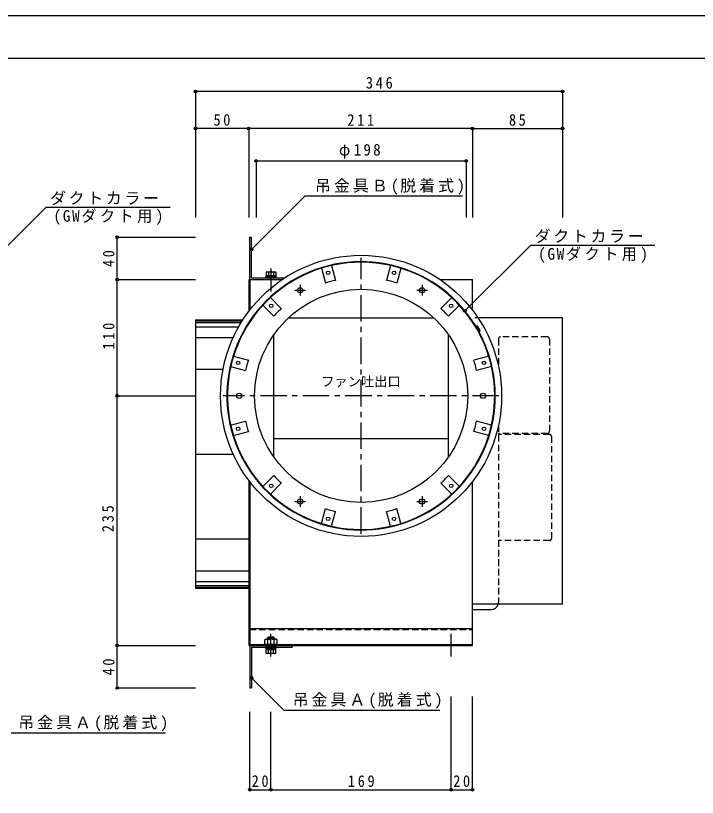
# Model space of a CAD drawing. Units: millimetres, scale not verified. Extents: x -2083 to 2037, y -682 to 723.
# Drawn here: x -1372 to -729, y -14 to 723 of the extents above; entities that cross this region are included whole.
import ezdxf
from ezdxf.enums import TextEntityAlignment as Align

# ---------------------------------------------------------------- set-up
doc = ezdxf.new("R2010")
doc.units = ezdxf.units.MM
doc.header["$LTSCALE"] = 5
doc.header["$PDMODE"] = 32
doc.header["$PDSIZE"] = 2.5
doc.linetypes.add('CHAIN1', pattern=[8, 5, -1, 1, -1])
doc.linetypes.add('DASHED1', pattern=[1.8, 1.2, -0.6])
doc.layers.add('0-0', color=4, linetype='Continuous')
doc.layers.add('F-0', color=2, linetype='Continuous')
doc.styles.add('ＭＳ ゴシック', font='')
doc.styles.get('ＭＳ ゴシック').set_extended_font_data('MS Gothic')

msp = doc.modelspace()

# ---------------------------------------------------------------- linework, layer by layer
at = {"layer": '0-0'}
for p, q in [((-856.005, 651.871), (-1202.005, 651.871)), ((-1202.005, 651.871), (-1202.005, 532.93)), ((-856.005, 651.871), (-856.005, 532.93)), ((-856.005, 651.871), (-856.005, 532.93)), ((-856.005, 651.871), (-856.005, 532.93)), ((-1152.005, 616.929), (-1202.005, 616.929)), ((-1202.005, 616.929), (-1202.005, 532.93)), ((-941.005, 616.929), (-1152.005, 616.929)), ((-1152.005, 616.929), (-1152.005, 532.93)), ((-941.005, 616.929), (-941.005, 532.93)), ((-941.005, 616.929), (-856.005, 616.929)), ((-941.005, 616.929), (-941.005, 532.93)), ((-856.005, 616.929), (-856.005, 532.93)), ((-1145.005, 586.29), (-947.005, 586.29)), ((-1145.005, 586.29), (-1145.005, 532.93)), ((-947.005, 586.29), (-947.005, 532.93)), ((-1149.405, 502.928), (-1098.86, 553.473)), ((-1098.86, 553.473), (-950.493, 553.473)), ((-1404.995, 480.783), (-1342.941, 542.838)), ((-1342.941, 542.838), (-1226.044, 542.838)), ((-1275.879, 474.461), (-1275.879, 514.461)), ((-1275.879, 514.461), (-1202.062, 514.461)), ((-948.119, 444.995), (-886.064, 507.05)), ((-886.064, 507.05), (-769.167, 507.05)), ((-1073.787, 487.869), (-1070.005, 473.754)), ((-1018.224, 487.869), (-1022.006, 473.754)), ((-1135.005, 481.861), (-1135.624, 481.503)), ((-1135.624, 481.503), (-1135.624, 478.361)), ((-1135.005, 481.861), (-1127.005, 481.861)), ((-1133.315, 481.503), (-1133.315, 478.361)), ((-1128.696, 481.503), (-1128.696, 478.361)), ((-1127.005, 481.861), (-1126.387, 481.503)), ((-1126.387, 481.503), (-1126.387, 478.361)), ((-1083.446, 485.28), (-1079.664, 471.166)), ((-1008.565, 485.28), (-1012.346, 471.166)), ((-1275.879, 364.868), (-1275.879, 474.461)), ((-1275.879, 474.461), (-1202.062, 474.461)), ((-1126.005, 477.061), (-1136.005, 477.061)), ((-1136.005, 477.061), (-1136.005, 476.061)), ((-1136.005, 476.061), (-1126.005, 476.061)), ((-1135.624, 478.361), (-1126.387, 478.361)), ((-1135.605, 478.361), (-1126.405, 478.361)), ((-1135.605, 478.361), (-1135.605, 477.061)), ((-1135.605, 477.061), (-1126.405, 477.061)), ((-1131.031, 478.361), (-1131.38, 477.061)), ((-1131.005, 477.561), (-1131.005, 477.561)), ((-1130.631, 478.361), (-1130.98, 477.061)), ((-1129.755, 477.561), (-1129.755, 477.561)), ((-1126.405, 478.361), (-1126.405, 477.061)), ((-1126.005, 476.061), (-1126.005, 477.061)), ((-1131.565, 457.499), (-1121.233, 447.166)), ((-960.445, 457.499), (-970.778, 447.166)), ((-1138.636, 450.428), (-1128.304, 440.095)), ((-953.374, 450.428), (-963.707, 440.095)), ((-1166.418, 402.309), (-1152.304, 398.527)), ((-925.593, 402.309), (-939.707, 398.527)), ((-1169.006, 392.649), (-1154.892, 388.867)), ((-923.005, 392.649), (-937.119, 388.867)), ((-1275.879, 129.461), (-1275.879, 364.868)), ((-1275.879, 364.868), (-1202.062, 364.868)), ((-1169.006, 337.086), (-1154.892, 340.868)), ((-923.005, 337.086), (-937.119, 340.868)), ((-1166.418, 327.427), (-1152.304, 331.209)), ((-925.593, 327.427), (-939.707, 331.209)), ((-1138.636, 279.308), (-1128.304, 289.64)), ((-953.374, 279.308), (-963.707, 289.64)), ((-1131.565, 272.237), (-1121.233, 282.569)), ((-960.445, 272.237), (-970.778, 282.569)), ((-1083.446, 244.455), (-1079.664, 258.569)), ((-1008.565, 244.455), (-1012.346, 258.569)), ((-1073.787, 241.867), (-1070.005, 255.981)), ((-1018.224, 241.867), (-1022.006, 255.981)), ((-1126.105, 135.461), (-1135.905, 135.461)), ((-1134.005, 137.019), (-1133.464, 137.561)), ((-1134.005, 137.019), (-1128.005, 137.019)), ((-1134.005, 135.461), (-1134.005, 137.019)), ((-1133.892, 130.461), (-1133.892, 134.956)), ((-1133.464, 137.561), (-1128.547, 137.561)), ((-1133.464, 135.461), (-1133.464, 137.561)), ((-1132.255, 137.561), (-1132.255, 137.561)), ((-1131.005, 137.561), (-1131.005, 137.561)), ((-1128.547, 137.561), (-1128.005, 137.019)), ((-1128.547, 135.461), (-1128.547, 137.561)), ((-1128.119, 130.461), (-1128.119, 134.956)), ((-1128.005, 135.461), (-1128.005, 137.019)), ((-962.255, 137.561), (-962.255, 137.561)), ((-961.005, 137.561), (-961.005, 137.561)), ((-1275.879, 89.461), (-1275.879, 129.461)), ((-1275.879, 129.461), (-1202.062, 129.461)), ((-1125.232, 130.461), (-1136.779, 130.461)), ((-1126.005, 127.861), (-1136.005, 127.861)), ((-1136.005, 127.861), (-1136.005, 126.861)), ((-1136.005, 126.861), (-1126.005, 126.861)), ((-1135.624, 122.418), (-1135.624, 125.561)), ((-1126.387, 125.561), (-1135.624, 125.561)), ((-1126.405, 126.861), (-1135.605, 126.861)), ((-1135.605, 125.561), (-1135.605, 126.861)), ((-1126.405, 125.561), (-1135.605, 125.561)), ((-1133.315, 122.418), (-1133.315, 125.561)), ((-1132.255, 126.361), (-1132.255, 126.361)), ((-1131.38, 125.561), (-1131.031, 126.861)), ((-1131.005, 126.361), (-1131.005, 126.361)), ((-1130.98, 125.561), (-1130.631, 126.861)), ((-1128.696, 122.418), (-1128.696, 125.561)), ((-1126.405, 125.561), (-1126.405, 126.861)), ((-1126.387, 122.418), (-1126.387, 125.561)), ((-1126.005, 126.861), (-1126.005, 127.861)), ((-962.255, 126.361), (-962.255, 126.361)), ((-961.005, 126.361), (-961.005, 126.361)), ((-1135.005, 122.061), (-1135.624, 122.418)), ((-1127.005, 122.061), (-1135.005, 122.061)), ((-1127.005, 122.061), (-1126.387, 122.418)), ((-1275.879, 89.461), (-1202.062, 89.461)), ((-961.005, -6.417), (-961.005, 81.532)), ((-941.005, -6.417), (-941.005, 81.532)), ((-1151.005, -6.417), (-1151.005, 66.832)), ((-1131.005, -6.417), (-1131.005, 66.832)), ((-1375.996, 47.05), (-1230.376, 47.05)), ((-1151.005, -6.417), (-1131.005, -6.417)), ((-1131.005, -6.417), (-961.005, -6.417)), ((-961.005, -6.417), (-941.005, -6.417))]:
    msp.add_line(p, q, dxfattribs=at)
at = {"layer": '0-0', "color": 7}
for p, q in [((-1149.405, 476.061), (-1149.405, 514.461)), ((-1152.005, 474.461), (-1120.474, 474.461)), ((-1152.005, 474.461), (-1152.005, 444.368)), ((-1151.005, 474.461), (-1151.005, 445.684)), ((-1149.405, 476.061), (-1118.064, 476.061)), ((-971.536, 474.461), (-941.005, 474.461)), ((-941.005, 445.684), (-941.005, 474.461)), ((-1202.005, 436.461), (-1157.498, 436.461)), ((-1202.005, 436.461), (-1157.498, 436.461)), ((-1202.005, 436.061), (-1157.754, 436.061)), ((-1202.005, 435.461), (-1158.134, 435.461)), ((-1114.448, 438.461), (-1048.246, 438.461)), ((-1048.246, 438.461), (-977.563, 438.461)), ((-856.005, 438.461), (-938.842, 438.461)), ((-856.005, 168.461), (-856.005, 438.461)), ((-1202.005, 433.961), (-1159.065, 433.961)), ((-1202.005, 429.961), (-1161.414, 429.961)), ((-937.284, 430.525), (-936.851, 430.775)), ((-937.034, 430.092), (-936.601, 430.342)), ((-1128.505, 422.261), (-1128.505, 307.474)), ((-963.505, 307.474), (-963.505, 422.261)), ((-935.467, 426.378), (-935.034, 426.628)), ((-935.217, 425.945), (-934.784, 426.195)), ((-934.505, 426.194), (-935.104, 425.184)), ((-933.929, 426.185), (-934.53, 425.172)), ((-1202.005, 419.961), (-1166.509, 419.961)), ((-1202.005, 389.961), (-1176.108, 389.961)), ((-963.505, 324.461), (-1128.505, 324.461)), ((-1202.005, 309.961), (-1166.593, 309.961)), ((-1152.005, 285.368), (-1152.005, 129.461)), ((-1151.005, 284.052), (-1151.005, 145.461)), ((-941.005, 145.461), (-941.005, 284.052)), ((-1202.005, 229.961), (-1152.005, 229.961)), ((-1202.005, 199.961), (-1152.005, 199.961)), ((-1202.005, 189.961), (-1152.005, 189.961)), ((-1202.005, 185.961), (-1152.005, 185.961)), ((-1202.005, 184.461), (-1152.005, 184.461)), ((-1202.005, 183.861), (-1152.005, 183.861)), ((-941.005, 163.461), (-923.505, 163.461)), ((-941.005, 163.461), (-923.505, 163.461)), ((-856.005, 168.461), (-941.003, 168.461)), ((-1151.005, 155.461), (-1151.005, 129.461)), ((-941.005, 129.461), (-941.005, 155.461)), ((-1151.005, 145.461), (-941.005, 145.461)), ((-1152.005, 129.461), (-941.005, 129.461)), ((-1151.005, 130.461), (-941.005, 130.461)), ((-1149.405, 127.861), (-1111.005, 127.861)), ((-1149.405, 127.861), (-1149.405, 89.461)), ((-1111.005, 129.461), (-1111.005, 127.861))]:
    msp.add_line(p, q, dxfattribs=at)
at = {"layer": '0-0', "linetype": 'CHAIN1'}
for p, q in [((-1046.005, 234.868), (-1046.005, 494.868)), ((-1131.005, 484.861), (-1131.005, 463.361)), ((-1108.505, 464.461), (-1098.505, 464.461)), ((-1103.505, 469.461), (-1103.505, 459.461)), ((-993.505, 464.461), (-983.505, 464.461)), ((-988.505, 469.461), (-988.505, 459.461)), ((-916.005, 364.868), (-1176.005, 364.868)), ((-1103.505, 270.275), (-1103.505, 260.275)), ((-988.505, 270.275), (-988.505, 260.275)), ((-1108.505, 265.275), (-1098.505, 265.275)), ((-993.505, 265.275), (-983.505, 265.275)), ((-1131.005, 119.061), (-1131.005, 140.561)), ((-961.005, 119.061), (-961.005, 140.561))]:
    msp.add_line(p, q, dxfattribs=at)
at = {"layer": '0-0', "color": 7, "linetype": 'DASHED1'}
for p, q in [((-870.505, 420.461), (-914.505, 420.461)), ((-870.505, 420.461), (-914.505, 420.461)), ((-916.505, 418.461), (-916.505, 392.903)), ((-916.505, 418.461), (-916.505, 392.903)), ((-868.505, 418.461), (-868.505, 331.461)), ((-868.505, 418.461), (-868.505, 331.461)), ((-916.505, 336.832), (-916.505, 170.461)), ((-870.505, 329.461), (-916.505, 329.461)), ((-870.505, 329.461), (-916.505, 329.461)), ((-916.505, 329.461), (-916.505, 328.461)), ((-868.505, 328.461), (-916.505, 328.461)), ((-868.505, 328.461), (-916.505, 328.461)), ((-866.505, 326.461), (-866.505, 230.461)), ((-866.505, 326.461), (-866.505, 230.461)), ((-868.505, 228.461), (-916.505, 228.461)), ((-868.505, 228.461), (-916.505, 228.461)), ((-916.505, 228.461), (-916.505, 170.461)), ((-1151.005, 144.461), (-941.005, 144.461))]:
    msp.add_line(p, q, dxfattribs=at)
at = {"layer": '0-0', "color": 7}
for points in [[(-1151.005, 474.461), (-1151.005, 514.461), (-1149.405, 514.461)], [(-1202.005, 436.461), (-1202.005, 183.461), (-1152.005, 183.461)], [(-1151.005, 129.461), (-1151.005, 89.461), (-1149.405, 89.461)]]:
    msp.add_lwpolyline(points, dxfattribs=at)
at = {"layer": '0-0'}
for points in [[(-1136.779, 130.461), (-1136.779, 134.956), (-1135.905, 135.461)], [(-1125.232, 130.461), (-1125.232, 134.956), (-1126.105, 135.461)], [(-1149.405, 99.097), (-1118.766, 68.457), (-971.741, 68.457)]]:
    msp.add_lwpolyline(points, dxfattribs=at)
at = {"layer": '0-0', "color": 7}
for centre, radius in [((-1046.005, 364.868), 132.5), ((-1077.064, 480.779), 1.65), ((-1014.947, 480.779), 1.65), ((-1046.005, 364.868), 100.5), ((-1103.505, 464.461), 2.5), ((-1103.505, 464.461), 2.5), ((-988.505, 464.461), 2.5), ((-988.505, 464.461), 2.5), ((-1130.858, 449.721), 1.65), ((-961.153, 449.721), 1.65), ((-1161.916, 395.926), 1.65), ((-930.094, 395.926), 1.65), ((-1161.005, 364.868), 2.5), ((-931.005, 364.868), 2.5), ((-1161.916, 333.81), 1.65), ((-930.094, 333.81), 1.65), ((-1130.858, 280.015), 1.65), ((-961.153, 280.015), 1.65), ((-1103.505, 265.275), 2.5), ((-1103.505, 265.275), 2.5), ((-988.505, 265.275), 2.5), ((-988.505, 265.275), 2.5), ((-1077.064, 248.957), 1.65), ((-1014.947, 248.957), 1.65)]:
    msp.add_circle(centre, radius, dxfattribs=at)
for centre, radius, start, end in [((-1046.005, 364.868), 126.5, 32.87643, 25.58916), ((-1046.005, 364.868), 126, 32.88786, 25.57163), ((-1044.706, 365.618), 124.5, 29.08321, 32.92268), ((-1044.706, 365.618), 125, 30.9131, 32.91098), ((-937.034, 430.092), 0.5, 119.99998, 210.9131), ((-1044.706, 365.618), 125, 29.08321, 30.9131), ((-1044.706, 365.618), 125.5, 29.08685, 30.9131), ((-936.601, 430.342), 0.5, 30.90947, 119.99997), ((-1044.706, 365.618), 126, 28.99356, 30.90947), ((-1044.706, 365.618), 126.5, 28.86308, 30.90947), ((-935.467, 426.378), 0.5, 209.08321, 299.99998), ((-934.674, 424.929), 0.5, 149.32751, 208.32608), ((-1044.706, 365.618), 124.5, 25.51816, 28.32608), ((-935.034, 426.628), 0.5, 299.99998, 29.08685), ((-934.1, 424.917), 0.5, 149.32751, 208.19685), ((-1044.706, 365.618), 125, 25.53613, 28.19685), ((-934.935, 426.449), 0.5, 329.32751, 28.99356), ((-934.359, 426.44), 0.5, 329.32751, 28.86308), ((-923.505, 170.461), 7, 270, 343.39845)]:
    msp.add_arc(centre, radius, start, end, dxfattribs=at)
at = {"layer": '0-0'}
for centre, radius, start, end in [((-1134.469, 479.816), 2.045, 55.61575, 124.38423), ((-1131.005, 474.218), 7.643, 72.41203, 107.58795), ((-1127.541, 479.816), 2.045, 55.61575, 124.38423), ((-1046.005, 364.868), 111.5, 102.42982, 107.57018), ((-1046.005, 364.868), 111.5, 72.42982, 77.57018), ((-1046.005, 364.868), 111.5, 132.42982, 137.57018), ((-1046.005, 364.868), 111.5, 42.42982, 47.57018), ((-1046.005, 364.868), 111.5, 162.42982, 167.57018), ((-1046.005, 364.868), 111.5, 12.42982, 17.57018), ((-1046.005, 364.868), 111.5, 192.42982, 197.57018), ((-1046.005, 364.868), 111.5, 342.42982, 347.57018), ((-1046.005, 364.868), 111.5, 222.42982, 227.57018), ((-1046.005, 364.868), 111.5, 312.42982, 317.57018), ((-1046.005, 364.868), 111.5, 252.42982, 257.57018), ((-1046.005, 364.868), 111.5, 282.42982, 287.57018), ((-1135.336, 132.847), 2.556, 55.61586, 124.38412), ((-1131.005, 125.85), 9.553, 72.41209, 107.58789), ((-1126.675, 132.847), 2.556, 55.61586, 124.38412), ((-1134.469, 124.105), 2.045, 235.61575, 304.38423), ((-1131.005, 129.703), 7.643, 252.41203, 287.58795), ((-1127.541, 124.105), 2.045, 235.61575, 304.38423)]:
    msp.add_arc(centre, radius, start, end, dxfattribs=at)
at = {"layer": '0-0', "color": 7, "linetype": 'DASHED1'}
for centre, radius, start, end in [((-914.505, 418.461), 2, 90, 180), ((-914.505, 418.461), 2, 90, 180), ((-870.505, 418.461), 2, 0, 90), ((-870.505, 418.461), 2, 0, 90), ((-870.505, 331.461), 2, 270, 0), ((-870.505, 331.461), 2, 270, 0), ((-868.505, 326.461), 2, 0, 90), ((-868.505, 326.461), 2, 0, 90), ((-868.505, 230.461), 2, 270, 0), ((-868.505, 230.461), 2, 270, 0), ((-923.505, 170.461), 7, 343.39845, 360), ((-923.505, 170.461), 7, 343.39845, 360)]:
    msp.add_arc(centre, radius, start, end, dxfattribs=at)
at = {"layer": '0-0', "color": 5}
for p in [(-1202.005, 651.871), (-856.005, 651.871), (-1202.005, 616.929), (-1152.005, 616.929), (-941.005, 616.929), (-856.005, 616.929), (-1145.005, 586.29), (-947.005, 586.29), (-1275.879, 514.461), (-1149.405, 502.928), (-1275.879, 474.461), (-948.119, 444.995), (-1275.879, 364.868), (-1275.879, 129.461), (-1149.405, 99.097), (-1275.879, 89.461), (-1151.005, -6.417), (-1131.005, -6.417), (-961.005, -6.417), (-941.005, -6.417)]:
    msp.add_point(p, dxfattribs=at)
at = {"layer": 'F-0', "color": 5}
msp.add_line((-2083.336, 683.308), (-63.336, 683.308), dxfattribs=at)
msp.add_lwpolyline([(-2083.336, -681.692), (-2083.336, 723.308), (-63.336, 723.308)], dxfattribs=at)

# ---------------------------------------------------------------- texts
at = {"layer": '0-0', "style": 'ＭＳ ゴシック'}
msp.add_text('ファン吐出口', height=9.164, dxfattribs=at).set_placement((-1083.652, 371.058), align=Align.BOTTOM_LEFT)
at = {"layer": '0-0', "color": 7, "char_height": 11, "attachment_point": 7, "style": 'ＭＳ ゴシック'}
for s, insert in [('\\T1.38;\\W0.9;346', (-1041.505, 654.371)), ('\\T1.36;\\W0.9;50', (-1185.13, 619.429)), ('\\T1.38;\\W0.9;211', (-1059.005, 619.429)), ('\\T1.36;\\W0.9;85', (-906.63, 619.429)), ('\\T1.29;\\W0.95;φ198', (-1066.923, 588.41)), ('\\T1.19;吊金具Ｂ(脱着式)', (-1089.449, 554.607)), ('\\T1.17;ダクトカラー', (-1339.281, 544.751)), ('\\T1.23;\\W0.95;(GWダクト用)', (-1335.976, 526.044)), ('\\T1.17;ダクトカラー', (-882.404, 508.963)), ('\\T1.23;\\W0.95;(GWダクト用)', (-879.099, 490.255)), ('\\T1.19;吊金具Ａ(脱着式)', (-1110.599, 70.018)), ('\\T1.19;吊金具Ａ(脱着式)', (-1369.234, 48.611)), ('\\T1.36;\\W0.9;20', (-1149.13, -3.917)), ('\\T1.38;\\W0.9;169', (-1058.505, -3.917)), ('\\T1.36;\\W0.9;20', (-959.13, -3.917))]:
    msp.add_mtext(s, dxfattribs=dict(at, insert=insert))
at = {"layer": '0-0', "color": 7, "char_height": 11, "attachment_point": 7, "rotation": 90, "style": 'ＭＳ ゴシック'}
for s, insert in [('\\T1.36;\\W0.9;40', (-1278.379, 486.336)), ('\\T1.38;\\W0.9;110', (-1278.368, 408.483)), ('\\T1.38;\\W0.9;235', (-1279.079, 236.387)), ('\\T1.36;\\W0.9;40', (-1278.379, 101.336))]:
    msp.add_mtext(s, dxfattribs=dict(at, insert=insert))

doc.saveas('drawing.dxf')
